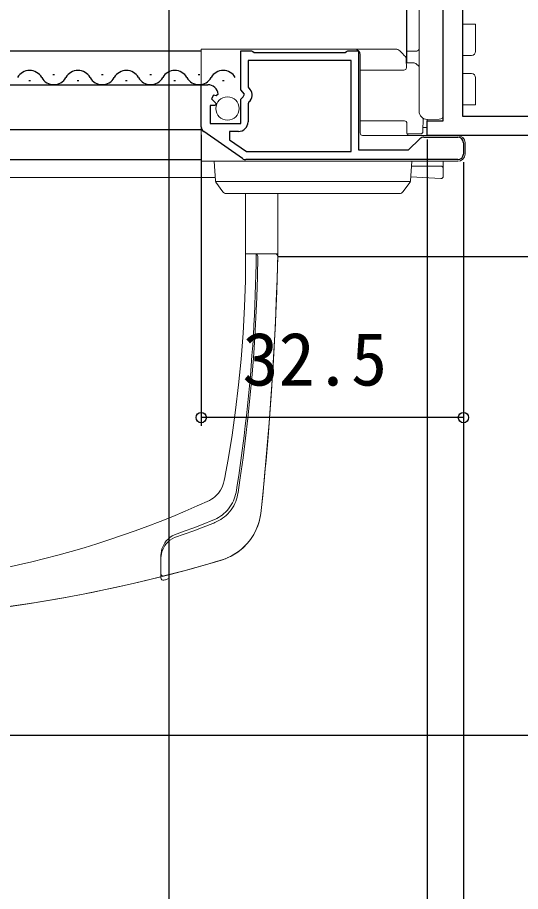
# Model space of a CAD drawing. Units: millimetres, scale not verified. Extents: x -525 to 525, y -783 to 779.
# Drawn here: x 293.5 to 355.8, y -588.5 to -480.1 of the extents above; entities that cross this region are included whole.
import ezdxf
from ezdxf.enums import TextEntityAlignment as Align

# ---------------------------------------------------------------- set-up
doc = ezdxf.new("R2010")
doc.units = ezdxf.units.MM
doc.header["$LTSCALE"] = 4
for name, color, linetype in [('0-3_YKK_11', 7, 'Continuous'), ('0-4_YKK_12', 2, 'Continuous'), ('0-7_YKK_D', 6, 'Continuous')]:
    doc.layers.add(name, color=color, linetype=linetype)
doc.layers.add('0-5_YKK_13', color=4, linetype='Continuous', lineweight=18)
doc.styles.add('ＭＳ ゴシック', font='')
doc.styles.get('ＭＳ ゴシック').set_extended_font_data('MS Gothic')

msp = doc.modelspace()

# ---------------------------------------------------------------- linework, layer by layer
at = {"layer": '0-3_YKK_11'}
for p, q in [((321.36, -497.573), (316.54, -494.208)), ((343.831, -494.899), (348.041, -494.899)), ((348.741, -495.599), (348.741, -496.999)), ((348.041, -497.699), (321.761, -497.699))]:
    msp.add_line(p, q, dxfattribs=at)
for points in [[(400.241, -380.699), (400.241, -441.299), (428.241, -441.299), (428.241, -444.699), (426.341, -444.699), (425.841, -444.199), (425.341, -443.699), (400.241, -443.699), (400.241, -494.699), (398.741, -494.699), (398.741, -507.199), (400.241, -507.199), (400.241, -509.699), (396.241, -509.699), (396.241, -494.699), (344.241, -494.699), (344.241, -492.899), (346.241, -492.899), (346.241, -468.199), (349.541, -468.199)], [(355.622, -476.481), (355.136, -476.099), (348.641, -476.099), (348.641, -492.299)], [(348.641, -492.299), (370.241, -492.299), (370.241, -478.699), (358.441, -478.699)], [(318.34, -489.581), (318.089, -489.792), (317.77, -489.707), (317.5, -490.175), (318.077, -490.752), (317.974, -490.999), (317.341, -490.999), (317.341, -493.199), (321.141, -493.199), (321.141, -490.199), (321.441, -489.899), (321.594, -489.57), (321.141, -489.03), (321.141, -484.199), (322.468, -484.199), (322.641, -484.299), (322.814, -484.399), (334.068, -484.399), (334.241, -484.299), (334.414, -484.199), (335.741, -484.199), (335.741, -496.499), (341.941, -496.499), (343.336, -495.104)], [(321.855, -496.699), (334.841, -496.699), (334.841, -485.399), (322.041, -485.399), (322.041, -488.703), (322.283, -488.992)], [(316.241, -493.634), (316.241, -488.399), (317.045, -488.399)], [(322.148, -490.542), (322.041, -490.771), (322.041, -492.999)], [(320.841, -494.199), (319.741, -494.199), (319.741, -495.223), (321.855, -496.699)]]:
    msp.add_lwpolyline(points, dxfattribs=at)
for centre, radius, start, end in [((317.045, -489.699), 1.3, 5.2159, 90.00002), ((321.441, -489.699), 1.1, 310.00519, 40.00001), ((320.841, -492.999), 1.2, 270.00001, 359.99999), ((316.941, -493.634), 0.7, 180.00002, 235.08063), ((343.831, -495.599), 0.7, 89.99997, 134.99996), ((348.041, -495.599), 0.7, 0.00001, 89.99999), ((321.761, -496.999), 0.7, 235.08065, 270.00008), ((348.041, -496.999), 0.7, 270.00001, 359.99999)]:
    msp.add_arc(centre, radius, start, end, dxfattribs=at)
at = {"layer": '0-4_YKK_12'}
for p, q in [((341.741, -485.699), (341.741, -470.199)), ((175.741, -484.199), (316.241, -484.199)), ((294.862, -487.891), (295.062, -487.891)), ((297.862, -487.131), (298.062, -487.131)), ((300.862, -487.891), (301.062, -487.891)), ((303.862, -487.131), (304.062, -487.131)), ((306.862, -487.891), (307.062, -487.891)), ((309.862, -487.131), (310.062, -487.131)), ((312.862, -487.891), (313.062, -487.891)), ((315.862, -487.131), (316.062, -487.131)), ((318.862, -487.891), (319.062, -487.891)), ((175.741, -488.399), (316.241, -488.399)), ((316.241, -493.999), (175.741, -493.999)), ((175.741, -497.699), (316.241, -497.699)), ((325.741, -509.699), (396.741, -509.699))]:
    msp.add_line(p, q, dxfattribs=at)
for centre, start, end in [((294.962, -488.35), 29.20254, 150.79746), ((300.962, -488.35), 29.20254, 150.79746), ((306.962, -488.35), 29.20254, 150.79746), ((312.962, -488.35), 29.20254, 150.79746), ((318.962, -488.35), 29.20254, 150.79746), ((297.962, -486.673), 209.20254, 330.79746), ((303.962, -486.673), 209.20254, 330.79746), ((309.962, -486.673), 209.20254, 330.79746), ((315.962, -486.673), 209.20254, 330.79746)]:
    msp.add_arc(centre, 1.718, start, end, dxfattribs=at)
at = {"layer": '0-5_YKK_13'}
for p, q in [((343.241, -491.699), (343.241, -471.199)), ((350.241, -481.899), (350.241, -484.268)), ((316.241, -483.999), (316.241, -484.699)), ((319.346, -483.999), (316.241, -483.999)), ((319.346, -483.999), (320.336, -483.999)), ((320.336, -483.999), (335.241, -483.999)), ((340.357, -483.999), (335.241, -483.999)), ((341.135, -484.487), (340.852, -484.204)), ((341.454, -484.805), (341.135, -484.487)), ((341.741, -484.243), (342.946, -484.222)), ((316.241, -488.399), (316.241, -484.699)), ((335.941, -484.699), (335.941, -493.199)), ((341.667, -486.296), (341.659, -485.294)), ((342.63, -485.699), (341.662, -485.699)), ((348.641, -484.778), (349.745, -484.768)), ((335.941, -486.599), (341.367, -486.599)), ((343.241, -486.128), (342.825, -485.771)), ((348.641, -487.02), (349.745, -487.03)), ((350.241, -487.53), (350.241, -489.899)), ((316.241, -493.199), (316.241, -488.399)), ((350.241, -489.899), (350.241, -490.899)), ((350.241, -490.899), (348.641, -490.899)), ((316.241, -494.299), (316.241, -493.199)), ((341.428, -492.899), (335.941, -492.899)), ((335.941, -493.199), (335.941, -494.399)), ((341.738, -494.402), (341.728, -493.196)), ((343.723, -494.202), (343.738, -492.563)), ((345.745, -492.686), (344.241, -492.699)), ((344.241, -492.699), (344.241, -493.123)), ((344.241, -493.123), (344.241, -493.399)), ((316.241, -497.739), (316.241, -494.299)), ((344.241, -493.399), (344.241, -493.699)), ((344.241, -494.699), (344.241, -493.999)), ((336.241, -494.699), (348.041, -494.699)), ((341.755, -494.499), (343.423, -494.499)), ((348.941, -495.599), (348.941, -496.999)), ((316.241, -497.899), (316.241, -497.739)), ((321.722, -497.899), (316.241, -497.899)), ((348.041, -497.899), (321.722, -497.899)), ((342.304, -498.499), (345.941, -498.499)), ((346.241, -497.899), (346.241, -498.199)), ((346.241, -498.799), (346.241, -498.199)), ((346.241, -498.799), (346.241, -499.748)), ((211.758, -499.899), (317.963, -499.902)), ((342.174, -500.402), (318.007, -500.402)), ((318.046, -500.473), (318.057, -500.489)), ((318.057, -500.489), (318.936, -501.694)), ((341.246, -501.694), (342.124, -500.489)), ((342.124, -500.489), (342.136, -500.473)), ((345.922, -500.047), (342.223, -499.821)), ((319.34, -501.899), (319.744, -501.899)), ((321.741, -509.399), (321.741, -501.899)), ((325.741, -509.399), (325.741, -501.899)), ((325.741, -509.399), (325.741, -501.899)), ((322.946, -509.399), (321.753, -509.399)), ((325.433, -509.399), (322.946, -509.399)), ((325.741, -509.399), (323.052, -509.399)), ((311.241, -549.439), (311.241, -546.756)), ((311.241, -549.053), (311.241, -547.093)), ((312.241, -549.185), (312.241, -549.467))]:
    msp.add_line(p, q, dxfattribs=at)
for points in [[(346.241, -471.212), (346.241, -491.686), (346.241, -492.186)], [(348.641, -480.899), (350.241, -480.899), (350.241, -481.899)], [(343.728, -493.695), (344.241, -493.699), (344.241, -493.999)], [(342.193, -500.314), (342.341, -497.899), (341.343, -497.899), (318.839, -497.899), (317.841, -497.899), (317.988, -500.314)], [(319.744, -501.899), (340.438, -501.899), (340.842, -501.899)], [(311.167, -542.569), (312.707, -541.952), (314.235, -541.314), (315.751, -540.657), (317.244, -539.982), (317.39, -539.903), (317.516, -539.826), (317.734, -539.677), (317.924, -539.526), (318.091, -539.374), (318.379, -539.057), (318.624, -538.71), (318.835, -538.317), (318.928, -538.09), (319.014, -537.833), (319.053, -537.684), (319.09, -537.512), (319.16, -537.143), (319.297, -536.403), (319.562, -534.909), (320.053, -531.875), (320.488, -528.781), (320.864, -525.634), (321.176, -522.441), (321.422, -519.211), (321.599, -515.954), (321.706, -512.68), (321.741, -509.399)], [(323.052, -509.399), (323.037, -510.663), (323.013, -511.927), (322.982, -513.191), (322.942, -514.454), (322.894, -515.717), (322.837, -516.979), (322.773, -518.239), (322.7, -519.498), (322.62, -520.755), (322.531, -522.011), (322.435, -523.264), (322.33, -524.514), (322.218, -525.762), (322.099, -527.008), (321.972, -528.25), (321.837, -529.49), (321.695, -530.727), (321.546, -531.96), (321.226, -534.417), (320.879, -536.861), (320.695, -538.078), (320.601, -538.686), (320.55, -538.982), (320.489, -539.255), (320.415, -539.515), (320.327, -539.772), (320.223, -540.027), (320.102, -540.279), (319.962, -540.528), (319.804, -540.771), (319.63, -541.004), (319.441, -541.223), (319.242, -541.426), (319.037, -541.611), (318.826, -541.78), (318.611, -541.933), (318.391, -542.073), (318.165, -542.202), (317.929, -542.322)], [(320.878, -546.288), (321.224, -546.012), (321.566, -545.7), (321.898, -545.356), (322.21, -544.982), (322.496, -544.586), (322.75, -544.179), (322.968, -543.77), (323.151, -543.365), (323.301, -542.972), (323.42, -542.593), (323.512, -542.23), (323.582, -541.885), (323.631, -541.558), (323.665, -541.245), (323.792, -540.007), (324.034, -537.551), (324.258, -535.121), (324.465, -532.715), (324.657, -530.33), (324.834, -527.962), (324.995, -525.61), (325.143, -523.271), (325.276, -520.942), (325.395, -518.623), (325.594, -514.005), (325.741, -509.399)], [(312.941, -544.588), (314.127, -544.165), (315.309, -543.731), (316.487, -543.287), (317.66, -542.833), (317.804, -542.775), (317.938, -542.718), (318.185, -542.599), (318.421, -542.472), (318.652, -542.333), (318.879, -542.18), (319.103, -542.01), (319.323, -541.822), (319.537, -541.614), (319.742, -541.388), (319.933, -541.146), (320.107, -540.891), (320.261, -540.629), (320.395, -540.363), (320.51, -540.096), (320.606, -539.829), (320.687, -539.56), (320.753, -539.286), (320.806, -538.995), (320.899, -538.384), (321.079, -537.159), (321.421, -534.704), (321.735, -532.239), (322.021, -529.764), (322.279, -527.28), (322.509, -524.787), (322.708, -522.286), (322.878, -519.777), (323.016, -517.263), (323.124, -514.745), (323.201, -512.224), (323.246, -509.703)], [(325.733, -509.707), (325.649, -512.472), (325.546, -515.239), (325.425, -518.013), (325.284, -520.796), (325.123, -523.592), (324.942, -526.404), (324.74, -529.237), (324.517, -532.093), (324.397, -533.532), (324.271, -534.979), (324.139, -536.433), (324.001, -537.897), (323.856, -539.37), (323.706, -540.854), (323.625, -541.603), (323.56, -542.001), (323.517, -542.21), (323.465, -542.425), (323.405, -542.646), (323.334, -542.873), (323.253, -543.105), (323.16, -543.343), (323.056, -543.585), (322.939, -543.829), (322.809, -544.075), (322.666, -544.321), (322.511, -544.565), (322.343, -544.804), (322.166, -545.038), (321.979, -545.264), (321.784, -545.479), (321.584, -545.683), (321.379, -545.876), (321.172, -546.056), (320.965, -546.223), (320.758, -546.376), (320.552, -546.518), (320.349, -546.648), (320.149, -546.766)], [(291.927, -548.333), (293.576, -547.974), (295.219, -547.593), (296.853, -547.188), (298.48, -546.762), (300.099, -546.313), (301.709, -545.842), (303.31, -545.349), (304.901, -544.835), (306.483, -544.3), (308.055, -543.744), (309.617, -543.167), (311.167, -542.569)], [(317.929, -542.322), (317.801, -542.381), (317.664, -542.439), (316.491, -542.904), (315.312, -543.358), (314.129, -543.801), (312.941, -544.234)], [(311.241, -546.756), (311.255, -546.502), (311.297, -546.247), (311.366, -545.992), (311.462, -545.737), (311.585, -545.484), (311.734, -545.237), (311.912, -544.998), (312.121, -544.769), (312.363, -544.558), (312.636, -544.375), (312.941, -544.234)], [(311.241, -547.093), (311.255, -546.84), (311.297, -546.587), (311.366, -546.333), (311.462, -546.078), (311.584, -545.827), (311.734, -545.582), (311.912, -545.344), (312.121, -545.116), (312.362, -544.907), (312.636, -544.726), (312.941, -544.588)], [(292.564, -553.109), (294.769, -552.781), (296.974, -552.426), (299.177, -552.043), (301.38, -551.632), (303.582, -551.193), (305.782, -550.725), (307.981, -550.228), (310.179, -549.703), (312.375, -549.149), (314.57, -548.565), (316.763, -547.953), (317.86, -547.635), (318.961, -547.303), (319.252, -547.195), (319.556, -547.067), (319.872, -546.916), (320.198, -546.737), (320.535, -546.529), (320.878, -546.288)], [(320.149, -546.766), (319.952, -546.874), (319.759, -546.972), (319.571, -547.06), (319.207, -547.213), (318.861, -547.336), (318.201, -547.535), (316.885, -547.918), (315.568, -548.29), (314.251, -548.652), (312.933, -549.003), (311.615, -549.344)], [(283.734, -554.142), (285.457, -553.975), (287.18, -553.791), (288.902, -553.591), (290.624, -553.373), (292.345, -553.139), (294.066, -552.889), (295.787, -552.621), (297.506, -552.336), (299.226, -552.035), (300.944, -551.716), (302.662, -551.38), (304.379, -551.026), (306.096, -550.656), (307.812, -550.268), (309.527, -549.862), (311.241, -549.439)], [(311.241, -549.053), (311.241, -549.476), (311.241, -549.569)]]:
    msp.add_lwpolyline(points, dxfattribs=at)
msp.add_circle((319.491, -491.351), 1.45, dxfattribs=at)
for centre, radius, start, end in [((335.241, -484.699), 0.7, 0, 90), ((340.357, -484.699), 0.7, 45, 90), ((342.941, -483.922), 0.3, 271, 0), ((349.741, -484.268), 0.5, 270.5, 0), ((340.959, -485.3), 0.7, 0.5, 45), ((342.63, -485.999), 0.3, 49.39871, 90), ((341.367, -486.299), 0.3, 270, 0.5), ((349.741, -487.53), 0.5, 0, 89.5), ((344.241, -491.699), 1, 180, 270), ((345.741, -492.186), 0.5, 270.5, 0), ((341.428, -493.199), 0.3, 0.5, 90), ((341.428, -493.199), 0.3, 0.5, 90), ((336.241, -494.399), 0.3, 180, 270), ((343.423, -494.199), 0.3, 270, 359.5), ((342.038, -494.399), 0.3, 180.5, 270), ((348.041, -495.599), 0.9, 0, 90), ((348.041, -496.999), 0.9, 270, 0), ((345.941, -498.799), 0.3, 0, 90), ((345.941, -499.748), 0.3, 266.5, 0), ((318.288, -500.296), 0.3, 183.5, 216.09486), ((341.894, -500.296), 0.3, 323.90514, 356.5), ((319.34, -501.399), 0.5, 216.09486, 270), ((340.842, -501.399), 0.5, 270, 323.90514), ((322.946, -509.699), 0.3, 359.33262, 90), ((325.433, -509.699), 0.3, 358.45831, 90), ((311.541, -549.053), 0.3, 180, 284.27481), ((311.541, -549.569), 0.3, 180, 284.23136), ((311.941, -549.467), 0.3, 284.36261, 0), ((267.241, -374.899), 180.5, 284.23136, 284.36261)]:
    msp.add_arc(centre, radius, start, end, dxfattribs=at)
at = {"layer": '0-7_YKK_D'}
for p, q in [((312.241, -464.199), (312.241, -718.709)), ((316.241, -494.634), (316.241, -530.699)), ((344.241, -495.199), (344.241, -718.709)), ((344.241, -495.199), (344.241, -698.695)), ((344.241, -495.199), (344.241, -658.709)), ((344.241, -495.249), (344.241, -718.709)), ((348.741, -497.999), (348.741, -678.709)), ((348.741, -497.999), (348.741, -530.699)), ((348.741, -497.999), (348.741, -678.695)), ((348.741, -529.699), (316.241, -529.699)), ((224.739, -569.108), (449.241, -569.108))]:
    msp.add_line(p, q, dxfattribs=at)
for centre in [(316.241, -529.699), (348.741, -529.699)]:
    msp.add_circle(centre, 0.637, dxfattribs=at)

# ---------------------------------------------------------------- texts
at = {"layer": '0-7_YKK_D', "style": 'ＭＳ ゴシック'}
msp.add_text('32.5', height=6.598, dxfattribs=at).set_placement((321.343, -527.699), align=Align.BOTTOM_LEFT)

doc.saveas('drawing.dxf')
